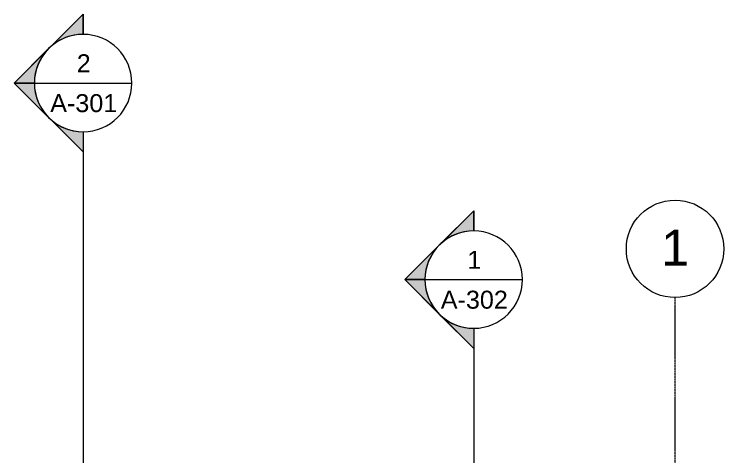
# Model space of a CAD drawing. Header units: inches. Extents: x -54868 to -186, y -265 to 853.
# Drawn here: x -10343 to -9644, y 417 to 853 of the extents above; entities that cross this region are included whole.
import ezdxf

# ---------------------------------------------------------------- set-up
doc = ezdxf.new("R2010")
doc.units = ezdxf.units.IN
doc.header["$MEASUREMENT"] = 0
doc.linetypes.add('Grid Line 1_2_', pattern=[0.875, 0.5, -0.125, 0.125, -0.125])
for name, color, linetype, lineweight in [('G-ANNO-SYMB', 111, 'Continuous', 9), ('S-GRID', 1, 'Continuous', 9), ('S-GRID-IDEN', 1, 'Continuous', 9)]:
    doc.layers.add(name, color=color, linetype=linetype, lineweight=lineweight)
doc.styles.add('Arial_1', font='arial.ttf', dxfattribs={"height": 35.407186})
doc.styles.add('Arial_2', font='arial.ttf', dxfattribs={"height": 17.703593})

# ---------------------------------------------------------------- blocks, each defined once
blk = doc.blocks.new('Section - Section Head - Filled-1526-Section 6')
at = {"layer": 'G-ANNO-SYMB'}
h = blk.add_hatch(color=256, dxfattribs=at)
edge = h.paths.add_edge_path(flags=0)
edge.add_arc((-25390.9, 528), 48.06, 90, 132.0784, ccw=False)
edge.add_line((-25390.9, 576.06), (-25390.9, 595.88))
edge.add_line((-25390.9, 595.88), (-25423.11, 563.67))
h = blk.add_hatch(color=256, dxfattribs=at)
edge = h.paths.add_edge_path(flags=0)
edge.add_line((-25424.84, 561.94), (-25458.78, 528))
edge.add_line((-25458.78, 528), (-25438.9, 528))
edge.add_arc((-25390.9, 528), 48, 135, 180, ccw=False)
h = blk.add_hatch(color=256, dxfattribs=at)
edge = h.paths.add_edge_path(flags=0)
edge.add_arc((-25390.9, 528), 48, 180, 225, ccw=False)
edge.add_line((-25438.9, 528), (-25458.78, 528))
edge.add_line((-25458.78, 528), (-25424.84, 494.06))
h = blk.add_hatch(color=256, dxfattribs=at)
edge = h.paths.add_edge_path(flags=0)
edge.add_line((-25423.11, 492.33), (-25390.9, 460.12))
edge.add_line((-25390.9, 460.12), (-25390.9, 479.94))
edge.add_arc((-25390.9, 528), 48.06, 227.9216, 270, ccw=False)
for p, q in [((-25458.78, 528), (-25390.9, 595.88)), ((-25423.11, 563.67), (-25390.9, 595.88)), ((-25390.9, 576), (-25390.9, 595.88)), ((-25390.9, 595.88), (-25390.9, 576.06)), ((-25458.78, 528), (-25424.84, 561.94)), ((-25458.78, 528), (-25390.9, 460.12)), ((-25438.9, 528), (-25458.78, 528)), ((-25424.84, 494.06), (-25458.78, 528)), ((-25458.78, 528), (-25438.9, 528)), ((-25390.9, 460.12), (-25423.11, 492.33)), ((-25390.9, 480), (-25390.9, 460.12)), ((-25390.9, 479.94), (-25390.9, 460.12))]:
    blk.add_line(p, q, dxfattribs=at)
for radius, start, end in [(48, 90, 270), (48.06, 90, 132.0784), (48, 270, 90), (48, 135, 180), (48, 180, 225), (48.06, 227.9216, 270)]:
    blk.add_arc((-25390.9, 528), radius, start, end, dxfattribs=at)
blk = doc.blocks.new('Grid - Grid Head - Circle-14747-Section 6')
at = {"layer": 'S-GRID-IDEN'}
blk.add_circle((-22796.39, 621.76), 48, dxfattribs=at)

msp = doc.modelspace()

# ---------------------------------------------------------------- linework, layer by layer
at = {"layer": 'G-ANNO-SYMB'}
for p, q in [((-10323.076, 785.15708), (-10227.076, 785.15708)), ((-10275.076, 737.15708), (-10275.076, -54.81697)), ((-9938.36919, 591.44513), (-9842.36919, 591.44513)), ((-9890.36919, 543.44513), (-9890.36919, -246.81697))]:
    msp.add_line(p, q, dxfattribs=at)
at = {"layer": 'S-GRID', "linetype": 'Grid Line 1_2_'}
msp.add_line((-9692.00761, -132), (-9692.00761, 573.76478), dxfattribs=at)

# ---------------------------------------------------------------- block references
at = {"layer": 'G-ANNO-SYMB'}
for p in [(15115.82367, 257.15708), (15500.53048, 63.44513)]:
    msp.add_blockref('Section - Section Head - Filled-1526-Section 6', p, dxfattribs=at)
at = {"layer": 'S-GRID-IDEN'}
msp.add_blockref('Grid - Grid Head - Circle-14747-Section 6', (13104.38261, 0), dxfattribs=at)

# ---------------------------------------------------------------- texts
at = {"layer": 'G-ANNO-SYMB', "attachment_point": 2, "line_spacing_factor": 0.938532, "style": 'Arial_2'}
for s, insert, char_height, width in [('2', (-10274.46126, 813.49532), 17.70359, 16.416), ('A-301', (-10274.46126, 774.22284), 17.703593, 78.624), ('1', (-9889.75445, 619.78338), 17.70359, 16.416), ('A-302', (-9889.75445, 580.51089), 17.703593, 78.624)]:
    msp.add_mtext(s, dxfattribs=dict(at, insert=insert, char_height=char_height, width=width))

# ---------------------------------------------------------------- next in the draw order: texts
at = {"layer": 'S-GRID-IDEN', "insert": (-9692.01684, 640.63852), "char_height": 35.40719, "width": 32.832, "attachment_point": 2, "line_spacing_factor": 0.938532, "style": 'Arial_1', "bg_fill": 3, "box_fill_scale": 1.25, "bg_fill_color": 0, "bg_fill_transparency": 0}
msp.add_mtext('1', dxfattribs=at)

doc.saveas('drawing.dxf')
